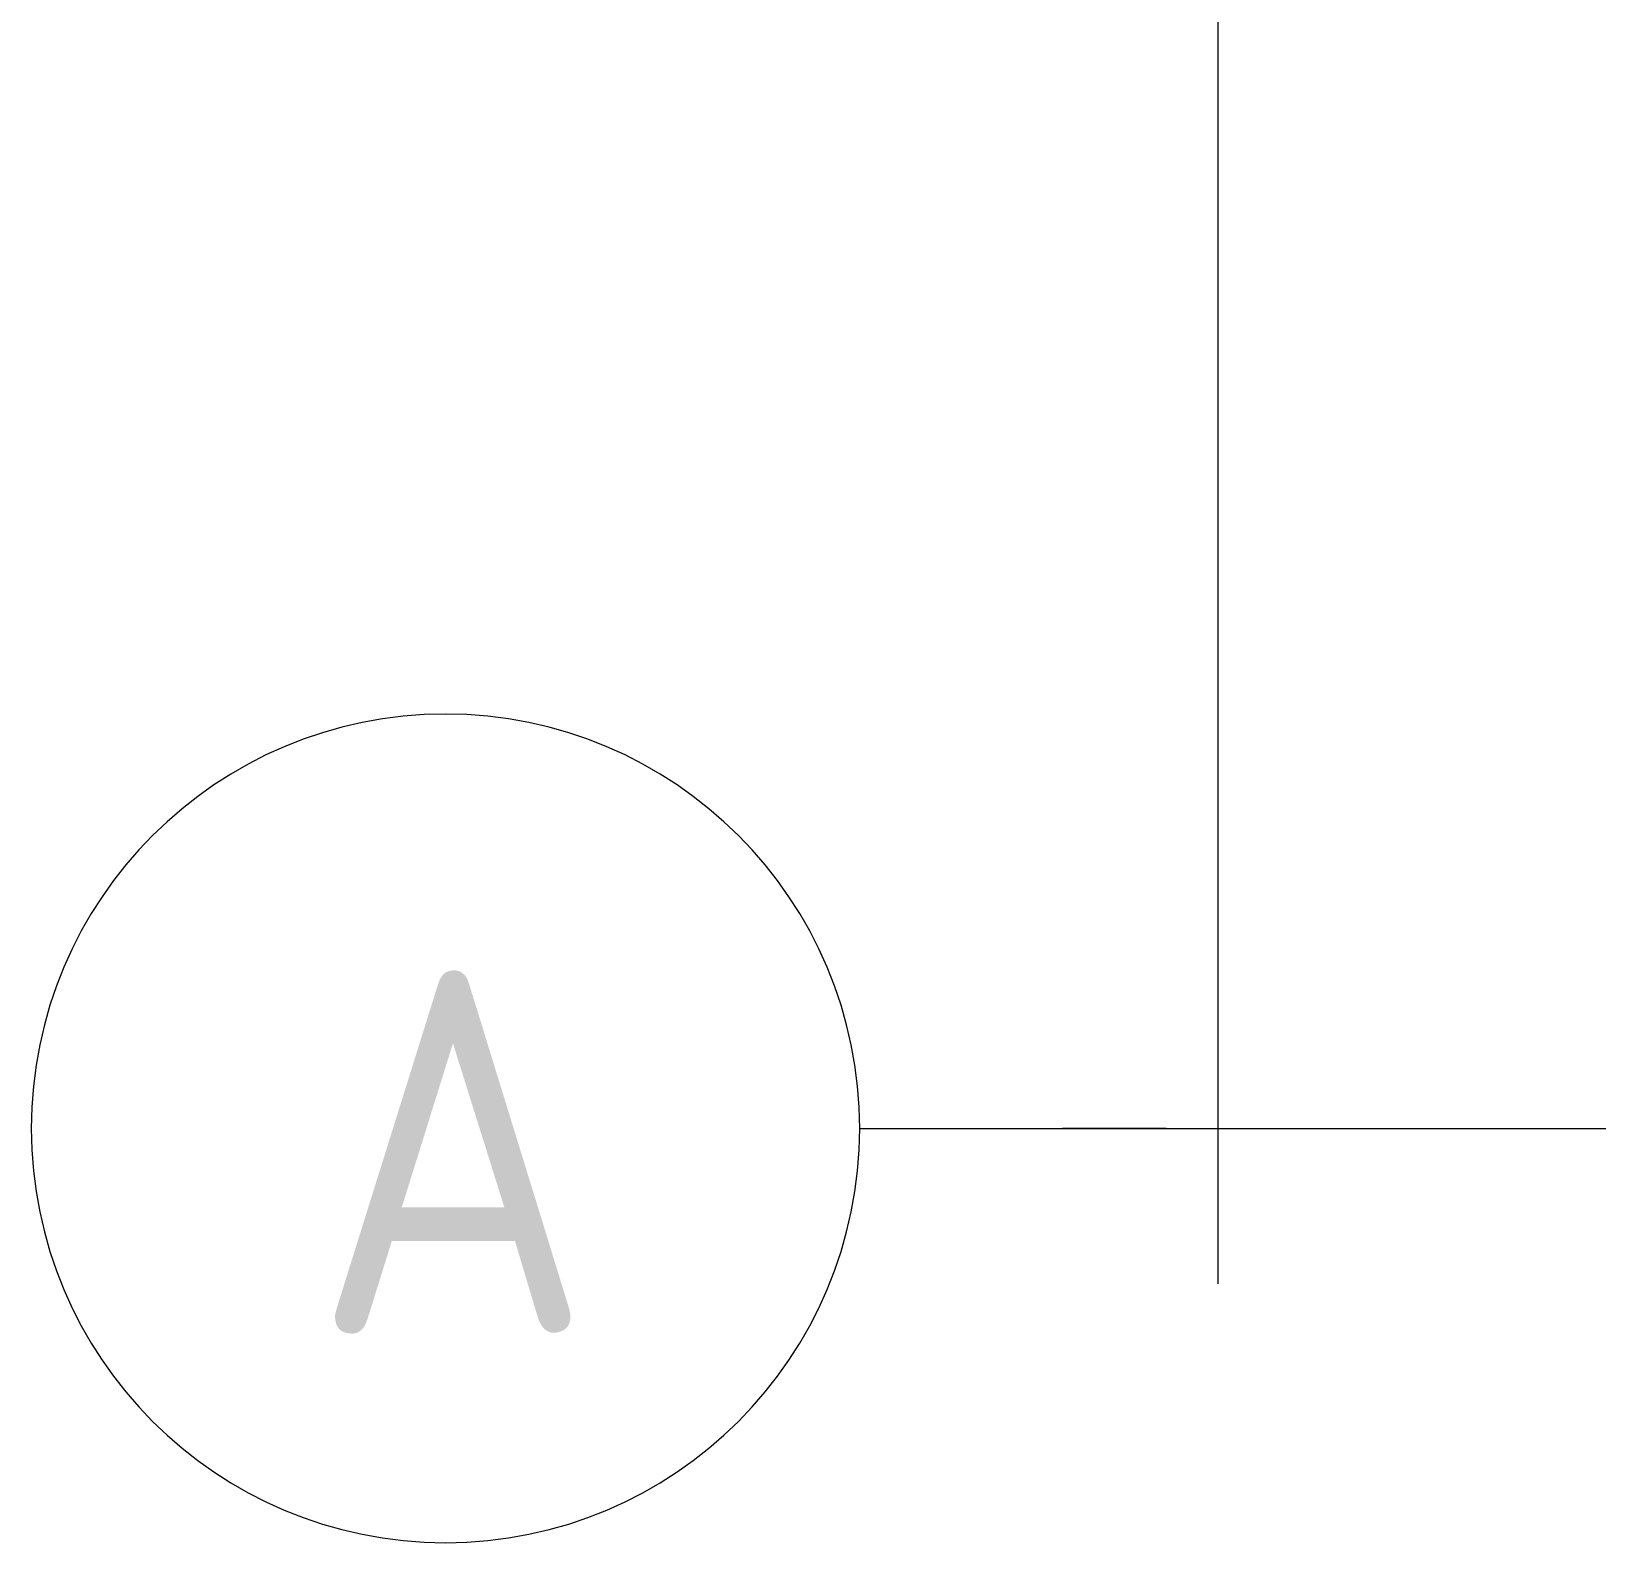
# Model space of a CAD drawing. Header units: millimetres. Extents: x -263990 to 193903, y -164417 to 240530.
# Drawn here: x 93358 to 94870, y -16090 to -14631 of the extents above; entities that cross this region are included whole.
import ezdxf

# ---------------------------------------------------------------- set-up
doc = ezdxf.new("R2010")
doc.units = ezdxf.units.MM
doc.header["$LTSCALE"] = 20
doc.layers.add('Оси_марки', color=7, linetype='Continuous', lineweight=18)
doc.layers.add('Размеры', color=7, linetype='Continuous', lineweight=9)
doc.styles.add('GOST Common', font='gost-common.ttf', dxfattribs={"width": 0.9, "height": 350})

# ---------------------------------------------------------------- blocks, each defined once
blk = doc.blocks.new('Ось сетки - Круг_Ø8 мм-6577-_О__L1_0_000_')
at = {"layer": 'Оси_марки', "lineweight": 20}
for start, end in [(360, 180), (180, 360)]:
    blk.add_arc((0, 0), 4, start, end, dxfattribs=at)

msp = doc.modelspace()

# ---------------------------------------------------------------- linework, layer by layer
at = {"layer": 'Размеры', "lineweight": 20}
for p, q in [((94503.92234, -9540.217), (94503.92234, -15840.217)), ((94157.99999, -15690.217), (140786.26471, -15690.217)), ((94453.90724, -15690.217), (94353.92234, -15690.217))]:
    msp.add_line(p, q, dxfattribs=at)

# ---------------------------------------------------------------- block references
at = {"layer": 'Размеры', "lineweight": 20, "xscale": 99.99999999999994, "yscale": 99.99999999999994, "zscale": 99.99999999999994, "rotation": 269.9999999999994}
msp.add_blockref('Ось сетки - Круг_Ø8 мм-6577-_О__L1_0_000_', (93757.99999, -15690.217), dxfattribs=at)

# ---------------------------------------------------------------- texts
at = {"layer": 'Размеры', "lineweight": 20, "insert": (93629.8271, -15537.63009), "char_height": 350, "width": 346.329, "attachment_point": 1, "style": 'GOST Common'}
msp.add_mtext('\\fGOST Common|b0|i0|c204|p34|;\\W.9;А', dxfattribs=at)

doc.saveas('drawing.dxf')
